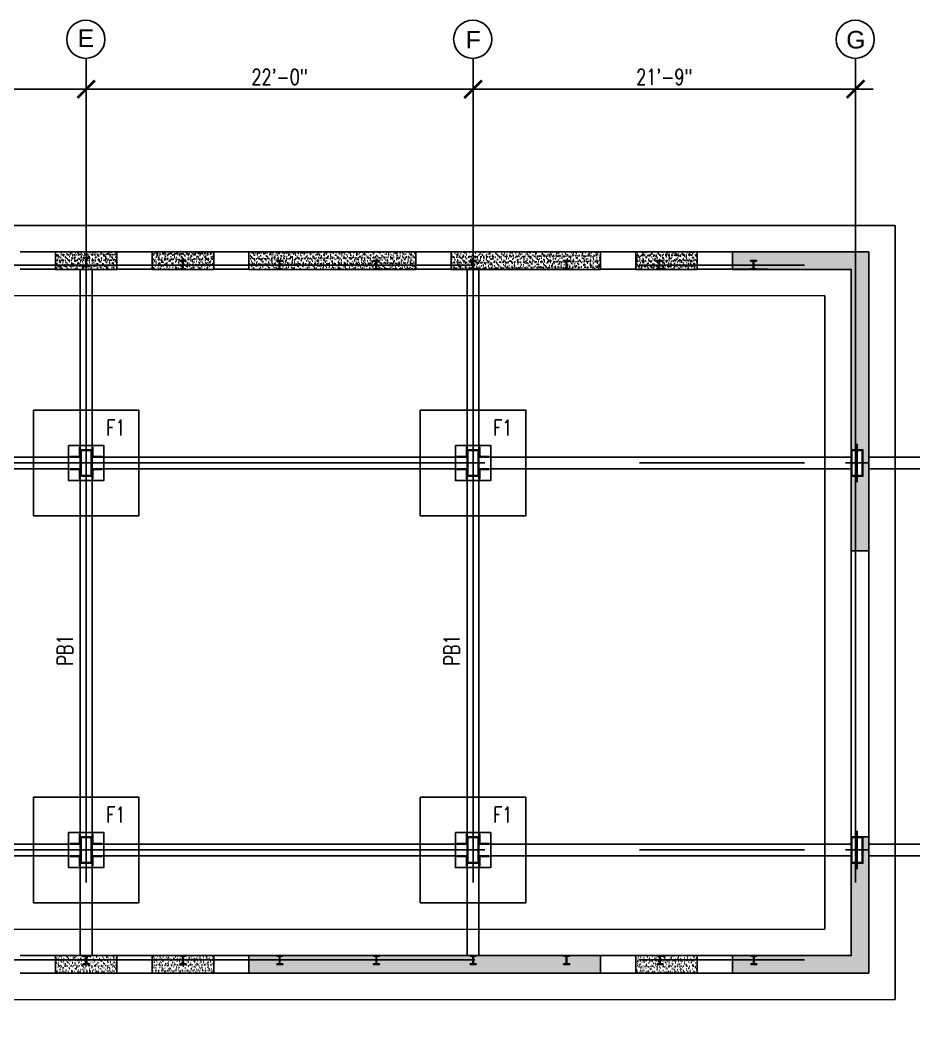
# Model space of a CAD drawing. Header units: inches. Extents: x 41285 to 57578, y -189 to 12305.
# Drawn here: x 48657 to 49267, y 10349 to 11039 of the extents above; entities that cross this region are included whole.
import ezdxf
from ezdxf.enums import TextEntityAlignment as Align

# ---------------------------------------------------------------- set-up
doc = ezdxf.new("R2010")
doc.units = ezdxf.units.IN
doc.header["$LTSCALE"] = 30
doc.header["$MEASUREMENT"] = 0
doc.linetypes.add('CENTER', pattern=[2, 1.25, -0.25, 0.25, -0.25])
for name, color, linetype in [('A-HATCH RCC', 8, 'Continuous'), ('A-TEXT-P', 242, 'Continuous'), ('A-WALL-RAMPED EARTH', 4, 'Continuous'), ('COLUMN', 6, 'Continuous'), ('GC', 3, 'Continuous'), ('Grid line', 1, 'CENTER'), ('GT', 4, 'Continuous'), ('HATCH', 253, 'Continuous'), ('L', 2, 'Continuous'), ('N-DIM-Z', 126, 'Continuous'), ('WALL', 7, 'Continuous')]:
    doc.layers.add(name, color=color, linetype=linetype)
doc.styles.add('3-32', font='simplex.shx', dxfattribs={"width": 0.75, "height": 10.6666})
doc.styles.add('dim', font='arial.ttf')
doc.dimstyles.new('3-32', dxfattribs={"dimtxt": 10.666667, "dimasz": 12, "dimexe": 12, "dimexo": 4, "dimgap": 2, "dimtad": 1, "dimdec": 4, "dimzin": 3, "dimdsep": 46, "dimlunit": 4, "dimtxsty": '3-32', "dimblk": 'ARCHTICK', "dimcen": 0.046875, "dimdle": 12, "dimclrd": 1, "dimclre": 1, "dimclrt": 2, "dimadec": 0, "dimazin": 0, "dimtfac": 0.75, "dimtdec": 4, "dimtmove": 2, "dimatfit": 3, "dimldrblk": 'ARCHTICK', "dimfxl": 0, "dimfrac": 1, "dimtolj": 1, "dimtzin": 0, "dimlwd": -1, "dimlwe": -1, "dimarcsym": 0})
pattern_1 = [(30.5, (-6992.316, 0), (0.2584454, 2.88020771), [0, -2.28, 0, -2.55, 0, -2.4375]), (0.5, (-6992.316, 0), (3.15077722, 3.87814304), [0, -1.23, 0, -2.055, 0, -0.7875]), (320.5, (-6994.1473, 0.2248), (4.63742878, -0.56085233), [0, -0.75, 0, -2.7, 0, -3.525]), (310.5, (-6994.1473, 0.225), (4.6360217, 0.75716824), [0, -0.375, 0, -1.77, 0, -2.025])]
pattern_2 = [(45, (0, 0), (-0.265165, 0.265165), [])]

# ---------------------------------------------------------------- blocks, each defined once
blk = doc.blocks.new('_ARCHTICK')
at = {"color": 0, "linetype": 'ByBlock', "const_width": 0.15}
blk.add_lwpolyline([(-0.5, -0.5), (0.5, 0.5)], dxfattribs=at)
blk = doc.blocks.new('*D241')
at = {"layer": 'DEFPOINTS', "color": 0, "transparency": 16777216}
for p in [(48701.87, 10991.79), (48437.87, 10950.28), (48701.87, 10950.28)]:
    blk.add_point(p, dxfattribs=at)
at = {"layer": 'N-DIM-Z', "color": 1, "transparency": 16777216}
for p, q in [((48437.87, 10954.28), (48437.87, 11003.79)), ((48701.87, 10954.28), (48701.87, 11003.79)), ((48425.87, 10991.79), (48713.87, 10991.79))]:
    blk.add_line(p, q, dxfattribs=at)
at = {"layer": 'N-DIM-Z', "color": 1, "transparency": 16777216, "xscale": 12, "yscale": 12, "zscale": 12, "rotation": 180}
blk.add_blockref('_ARCHTICK', (48437.87, 10991.79), dxfattribs=at)
at = {"layer": 'N-DIM-Z', "color": 1, "transparency": 16777216, "xscale": 12, "yscale": 12, "zscale": 12}
blk.add_blockref('_ARCHTICK', (48701.87, 10991.79), dxfattribs=at)
at = {"layer": 'N-DIM-Z', "color": 2, "transparency": 16777216, "insert": (48569.87, 11000.14), "char_height": 10.667, "attachment_point": 5, "style": '3-32'}
blk.add_mtext('\\A1;22\'-0"', dxfattribs=at)
blk = doc.blocks.new('*D242')
at = {"layer": 'DEFPOINTS', "color": 0, "transparency": 16777216}
for p in [(48965.87, 10991.79), (48701.87, 10950.28), (48965.87, 10950.28)]:
    blk.add_point(p, dxfattribs=at)
at = {"layer": 'N-DIM-Z', "color": 1, "transparency": 16777216}
for p, q in [((48701.87, 10954.28), (48701.87, 11003.79)), ((48965.87, 10954.28), (48965.87, 11003.79)), ((48689.87, 10991.79), (48977.87, 10991.79))]:
    blk.add_line(p, q, dxfattribs=at)
at = {"layer": 'N-DIM-Z', "color": 1, "transparency": 16777216, "xscale": 12, "yscale": 12, "zscale": 12, "rotation": 180}
blk.add_blockref('_ARCHTICK', (48701.87, 10991.79), dxfattribs=at)
at = {"layer": 'N-DIM-Z', "color": 1, "transparency": 16777216, "xscale": 12, "yscale": 12, "zscale": 12}
blk.add_blockref('_ARCHTICK', (48965.87, 10991.79), dxfattribs=at)
at = {"layer": 'N-DIM-Z', "color": 2, "transparency": 16777216, "insert": (48833.87, 11000.14), "char_height": 10.667, "attachment_point": 5, "style": '3-32'}
blk.add_mtext('\\A1;22\'-0"', dxfattribs=at)
blk = doc.blocks.new('*D243')
at = {"layer": 'DEFPOINTS', "color": 0, "transparency": 16777216}
for p in [(49226.87, 10991.79), (48965.87, 10950.28), (49226.87, 10950.28)]:
    blk.add_point(p, dxfattribs=at)
at = {"layer": 'N-DIM-Z', "color": 1, "transparency": 16777216}
for p, q in [((48965.87, 10954.28), (48965.87, 11003.79)), ((49226.87, 10954.28), (49226.87, 11003.79)), ((48953.87, 10991.79), (49238.87, 10991.79))]:
    blk.add_line(p, q, dxfattribs=at)
at = {"layer": 'N-DIM-Z', "color": 1, "transparency": 16777216, "xscale": 12, "yscale": 12, "zscale": 12, "rotation": 180}
blk.add_blockref('_ARCHTICK', (48965.87, 10991.79), dxfattribs=at)
at = {"layer": 'N-DIM-Z', "color": 1, "transparency": 16777216, "xscale": 12, "yscale": 12, "zscale": 12}
blk.add_blockref('_ARCHTICK', (49226.87, 10991.79), dxfattribs=at)
at = {"layer": 'N-DIM-Z', "color": 2, "transparency": 16777216, "insert": (49096.37, 11000.14), "char_height": 10.667, "attachment_point": 5, "style": '3-32'}
blk.add_mtext('\\A1;21\'-9"', dxfattribs=at)
blk = doc.blocks.new('A$C77EE556A')
at = {"layer": 'HATCH'}
h = blk.add_hatch(dxfattribs=at)
h.set_pattern_fill('_USER', color=1, scale=0.375, angle=45, style=0, pattern_type=0)
h.set_pattern_definition(pattern_2)
h.paths.add_polyline_path([(0.5, -0.5), (0.5, -17.5), (7.5, -17.5), (7.5, -0.5)], flags=16)
h.paths.add_polyline_path([(0, 0), (0, -18), (8, -18), (8, 0)])
at = {"layer": 'COLUMN'}
blk.add_lwpolyline([(0, 0), (0, -18), (8, -18), (8, 0), (0, 0)], dxfattribs=at)
blk.add_lwpolyline([(0.5, -0.5), (0.5, -17.5), (7.5, -17.5), (7.5, -0.5)], close=True, dxfattribs=at)
at = {"layer": 'Grid line'}
for p, q in [((4, -22), (4, 4)), ((-4, -9), (12, -9))]:
    blk.add_line(p, q, dxfattribs=at)
blk = doc.blocks.new('A$C48294E53')
at = {"layer": 'COLUMN', "color": 4}
blk.add_lwpolyline([(2.19, 7.62), (3.63, 7.62, -0.414214), (3.81, 7.44), (3.81, 2.53, -0.414214), (3.63, 2.35), (2.19, 2.35, 0.414214), (2, 2.16), (2, 1.97), (6.19, 1.97), (6.19, 2.16, 0.414214), (6, 2.35), (4.37, 2.35, -0.414214), (4.19, 2.53), (4.19, 7.44, -0.414214), (4.37, 7.62), (6, 7.62, 0.414214), (6.19, 7.81), (6.19, 8), (2, 8), (2, 7.81, 0.414214)], format="xyb", close=True, dxfattribs=at)
blk = doc.blocks.new('A$C0EAF4FF9')
at = {"layer": 'Grid line'}
h = blk.add_hatch(dxfattribs=at)
h.set_pattern_fill('_USER', color=256, scale=0.25, angle=45, style=0, pattern_type=0)
h.set_pattern_definition([(45, (0, 0), (-0.176777, 0.176777), [])])
edge = h.paths.add_edge_path()
edge.add_line((2.19, 7.72), (3.63, 7.72))
edge.add_arc((3.63, 7.53), 0.188, 0, 90, ccw=False)
edge.add_line((3.81, 7.53), (3.81, 2.62))
edge.add_arc((3.63, 2.62), 0.188, -90, 0, ccw=False)
edge.add_line((3.63, 2.44), (2.19, 2.44))
edge.add_arc((2.19, 2.25), 0.187, 90, 180)
edge.add_line((2, 2.25), (2, 2.06))
edge.add_line((2, 2.06), (6.19, 2.06))
edge.add_line((6.19, 2.06), (6.19, 2.25))
edge.add_arc((6, 2.25), 0.188, 0, 90)
edge.add_line((6, 2.44), (4.37, 2.44))
edge.add_arc((4.37, 2.62), 0.188, 180, 270, ccw=False)
edge.add_line((4.19, 2.62), (4.19, 7.53))
edge.add_arc((4.37, 7.53), 0.188, 90, 180, ccw=False)
edge.add_line((4.37, 7.72), (6, 7.72))
edge.add_arc((6, 7.9), 0.187, 270, 360)
edge.add_line((6.19, 7.9), (6.19, 8.09))
edge.add_line((6.19, 8.09), (2, 8.09))
edge.add_line((2, 8.09), (2, 7.9))
edge.add_arc((2.19, 7.9), 0.188, 180, 270)
blk.add_blockref('A$C48294E53', (0, 0.09), dxfattribs=at)
blk = doc.blocks.new('A$C56BC41D7')
at = {"layer": 'HATCH'}
h = blk.add_hatch(dxfattribs=at)
h.set_pattern_fill('_USER', color=1, scale=0.375, angle=45, style=0, pattern_type=0)
h.set_pattern_definition(pattern_2)
edge = h.paths.add_edge_path()
edge.add_line((0.5, 6.75), (0.5, 0.75))
edge.add_arc((0.75, 0.75), 0.25, 180, 270)
edge.add_line((0.75, 0.5), (6.75, 0.5))
edge.add_arc((6.75, 0.25), 0.25, 0, 90, ccw=False)
edge.add_line((7, 0.25), (7, 0))
edge.add_line((7, 0), (0, 0))
edge.add_line((0, 0), (0, 7))
edge.add_line((0, 7), (0.25, 7))
edge.add_arc((0.25, 6.75), 0.25, 0, 90, ccw=False)
at = {"layer": 'COLUMN', "color": 4}
blk.add_lwpolyline([(0, 0), (0, 7), (0.25, 7, -0.414214), (0.5, 6.75), (0.5, 0.75, 0.414214), (0.75, 0.5), (6.75, 0.5, -0.414214), (7, 0.25), (7, 0)], format="xyb", close=True, dxfattribs=at)
blk = doc.blocks.new('A$C0E0D12C3')
at = {"layer": 'Grid line', "color": 4, "xscale": -1}
blk.add_blockref('A$C56BC41D7', (-4, 4), dxfattribs=at)
at = {"layer": 'Grid line'}
blk.add_blockref('A$C77EE556A', (-4, 9), dxfattribs=at)
at = {"layer": 'Grid line', "color": 4}
blk.add_blockref('A$C56BC41D7', (4, 4), dxfattribs=at)
at = {"layer": 'Grid line', "color": 4, "rotation": 180}
blk.add_blockref('A$C56BC41D7', (-4, -4), dxfattribs=at)
at = {"layer": 'Grid line', "color": 4, "xscale": -1, "rotation": 180}
blk.add_blockref('A$C56BC41D7', (4, -4), dxfattribs=at)

msp = doc.modelspace()

# ---------------------------------------------------------------- hatches: boundary and pattern name
at = {"layer": 'A-HATCH RCC'}
h = msp.add_hatch(dxfattribs=at)
h.set_pattern_fill('AR-SAND,_O', color=8, scale=1.5, angle=353, double=1)
h.set_pattern_definition(pattern_1)
h.paths.add_polyline_path([(48722.87407969, 10868.79055706), (48722.87407969, 10880.79055706), (48680.87407969, 10880.79055706), (48680.87407969, 10868.79055706)])
h = msp.add_hatch(dxfattribs=at)
h.set_pattern_fill('AR-SAND,_O', color=8, scale=1.5, angle=353, double=1)
h.set_pattern_definition(pattern_1)
h.paths.add_polyline_path([(48788.87407969, 10868.79055706), (48788.87407969, 10880.79055706), (48746.87407969, 10880.79055706), (48746.87407969, 10868.79055706)])
h = msp.add_hatch(dxfattribs=at)
h.set_pattern_fill('AR-SAND,_O', color=8, scale=1.5, angle=353, double=1)
h.set_pattern_definition(pattern_1)
h.paths.add_polyline_path([(48926.87407969, 10875.79055706), (48926.87407969, 10880.79055706), (48812.87407969, 10880.79055706), (48812.87407969, 10868.79055706), (48926.87407969, 10868.79055706)])
h = msp.add_hatch(dxfattribs=at)
h.set_pattern_fill('AR-SAND,_O', color=8, scale=1.5, angle=353, double=1)
h.set_pattern_definition(pattern_1)
h.paths.add_polyline_path([(48950.87407969, 10880.79055706), (49052.87407969, 10880.79055706), (49052.87407969, 10868.79055706), (48950.87407969, 10868.79055706), (48950.87407969, 10875.79055706)])
h = msp.add_hatch(dxfattribs=at)
h.set_pattern_fill('AR-SAND,_O', color=8, scale=1.5, angle=353, double=1)
h.set_pattern_definition(pattern_1)
h.paths.add_polyline_path([(49118.87407969, 10868.79055706), (49118.87407969, 10880.79055706), (49076.87407969, 10880.79055706), (49076.87407969, 10868.79055706)])
h = msp.add_hatch(dxfattribs=at)
h.set_pattern_fill('AR-SAND,_O', color=8, scale=1.5, angle=353, double=1)
h.set_pattern_definition(pattern_1)
h.paths.add_polyline_path([(49223.87407969, 10727.79055706), (49231.87407969, 10727.79055706), (49231.87407969, 10745.79055706), (49223.87407969, 10745.79055706), (49223.87407969, 10868.79055706), (49142.87407969, 10868.79055706), (49142.87407969, 10880.79055706), (49235.87407969, 10880.79055706), (49235.87407969, 10676.79055706), (49223.87407969, 10676.79055706)])
h = msp.add_hatch(dxfattribs=at)
h.set_pattern_fill('AR-SAND,_O', color=8, scale=1.5, angle=353, double=1)
h.set_pattern_definition(pattern_1)
h.paths.add_polyline_path([(49231.87407969, 10481.79055706), (49231.87407969, 10463.79055706), (49223.87407969, 10463.79055706), (49223.87407969, 10400.79055706), (49142.87407969, 10400.79055706), (49142.87407969, 10388.79055706), (49235.87407969, 10388.79055706), (49235.87407969, 10481.79055706)])
h = msp.add_hatch(dxfattribs=at)
h.set_pattern_fill('AR-SAND,_O', color=8, scale=1.5, angle=353, double=1)
h.set_pattern_definition(pattern_1)
h.paths.add_polyline_path([(48722.87407969, 10388.79055706), (48722.87407969, 10400.79055706), (48680.87407969, 10400.79055706), (48680.87407969, 10388.79055706)])
h = msp.add_hatch(dxfattribs=at)
h.set_pattern_fill('AR-SAND,_O', color=8, scale=1.5, angle=353, double=1)
h.set_pattern_definition(pattern_1)
h.paths.add_polyline_path([(48788.87407969, 10388.79055706), (48788.87407969, 10400.79055706), (48746.87407969, 10400.79055706), (48746.87407969, 10388.79055706)])
h = msp.add_hatch(dxfattribs=at)
h.set_pattern_fill('AR-SAND,_O', color=8, scale=1.5, angle=353, double=1)
h.set_pattern_definition(pattern_1)
h.paths.add_polyline_path([(49052.87407969, 10388.79055706), (49052.87407969, 10400.79055706), (48812.87407969, 10400.79055706), (48812.87407969, 10388.79055706)])
h = msp.add_hatch(dxfattribs=at)
h.set_pattern_fill('AR-SAND,_O', color=8, scale=1.5, angle=353, double=1)
h.set_pattern_definition(pattern_1)
h.paths.add_polyline_path([(49118.87407969, 10388.79055706), (49118.87407969, 10400.79055706), (49076.87407969, 10400.79055706), (49076.87407969, 10388.79055706)])

# ---------------------------------------------------------------- linework, layer by layer
at = {"layer": 'A-WALL-RAMPED EARTH'}
for points in [[(48722.87407969, 10868.79055706), (48722.87407969, 10880.79055706), (48680.87407969, 10880.79055706), (48680.87407969, 10868.79055706)], [(48788.87407969, 10868.79055706), (48788.87407969, 10880.79055706), (48746.87407969, 10880.79055706), (48746.87407969, 10868.79055706)], [(48926.87407969, 10880.79055706), (48812.87407969, 10880.79055706), (48812.87407969, 10868.79055706), (48926.87407969, 10868.79055706), (48926.87407969, 10875.79055706)], [(48950.87407969, 10880.79055706), (49052.87407969, 10880.79055706), (49052.87407969, 10868.79055706), (48950.87407969, 10868.79055706), (48950.87407969, 10875.79055706)], [(49118.87407969, 10868.79055706), (49118.87407969, 10880.79055706), (49076.87407969, 10880.79055706), (49076.87407969, 10868.79055706)], [(48722.87407969, 10388.79055706), (48722.87407969, 10400.79055706), (48680.87407969, 10400.79055706), (48680.87407969, 10388.79055706)], [(48788.87407969, 10388.79055706), (48788.87407969, 10400.79055706), (48746.87407969, 10400.79055706), (48746.87407969, 10388.79055706)], [(49052.87407969, 10388.79055706), (49052.87407969, 10400.79055706), (48812.87407969, 10400.79055706), (48812.87407969, 10388.79055706)], [(49118.87407969, 10388.79055706), (49118.87407969, 10400.79055706), (49076.87407969, 10400.79055706), (49076.87407969, 10388.79055706)]]:
    msp.add_lwpolyline(points, close=True, dxfattribs=at)
for points in [[(49223.87407969, 10727.79055706), (49231.87407969, 10727.79055706), (49231.87407969, 10745.79055706), (49223.87407969, 10745.79055706), (49223.87407969, 10868.79055706), (49142.87407969, 10868.79055706), (49142.87407969, 10880.79055706), (49235.87407969, 10880.79055706), (49235.87407969, 10676.79055706), (49223.87407969, 10676.79055706), (49223.87407969, 10727.79055706)], [(49223.87407969, 10727.79055706), (49223.87407969, 10745.79055706)], [(49231.87407969, 10481.79055706), (49231.87407969, 10463.79055706), (49223.87407969, 10463.79055706), (49223.87407969, 10400.79055706), (49142.87407969, 10400.79055706), (49142.87407969, 10388.79055706), (49235.87407969, 10388.79055706), (49235.87407969, 10481.79055706), (49231.87407969, 10481.79055706)], [(49231.87407969, 10481.79055706), (49223.87407969, 10481.79055706), (49223.87407969, 10463.79055706)], [(49231.87407969, 10481.79055706), (49231.87407969, 10463.79055706), (49223.87407969, 10463.79055706)]]:
    msp.add_lwpolyline(points, dxfattribs=at)
at = {"layer": 'GC'}
for centre in [(48701.61409967, 11025.80711521), (48965.61409967, 11025.80711521), (49226.61409967, 11025.80711521)]:
    msp.add_circle(centre, 13, dxfattribs=at)
at = {"layer": 'Grid line', "ltscale": 15}
for p, q in [((48701.87407969, 11013.08804793), (48701.87407969, 10348.79055706)), ((48965.87407969, 11013.08804793), (48965.87407969, 10348.79055706)), ((49226.87407969, 11013.08804793), (49226.87407969, 10348.79055706)), ((47504.53652627, 10871.79055706), (49681.42451169, 10871.79055706)), ((47504.53652627, 10736.79055706), (49625.50568077, 10736.79055706)), ((47504.53652627, 10472.79055706), (49516.1533003, 10472.79055706)), ((47504.53652627, 10397.79055706), (49485.08728312, 10397.79055706))]:
    msp.add_line(p, q, dxfattribs=at)
at = {"layer": 'L', "color": 2}
for p, q in [((48656.87407969, 10880.90348073), (48680.87407969, 10880.90348073)), ((48722.87407969, 10880.90348073), (48746.87407969, 10880.90348073)), ((48788.87407969, 10880.90348073), (48812.87407969, 10880.90348073)), ((48926.87407969, 10880.90348073), (48950.87407969, 10880.90348073)), ((49052.87407969, 10880.90348073), (49076.87407969, 10880.90348073)), ((49118.87407969, 10880.90348073), (49142.87407969, 10880.90348073)), ((49142.87407969, 10880.90348073), (49166.87407969, 10880.90348073)), ((48656.87407969, 10868.90348073), (48680.87407969, 10868.90348073)), ((48722.87407969, 10868.90348073), (48746.87407969, 10868.90348073)), ((48788.87407969, 10868.90348073), (48812.87407969, 10868.90348073)), ((48926.87407969, 10868.90348073), (48950.87407969, 10868.90348073)), ((49052.87407969, 10868.90348073), (49076.87407969, 10868.90348073)), ((49118.87407969, 10868.90348073), (49142.87407969, 10868.90348073)), ((49142.87407969, 10868.90348073), (49166.87407969, 10868.90348073)), ((49223.87407969, 10676.79055706), (49223.87407969, 10480.79055706)), ((49235.87407969, 10676.79055706), (49235.87407969, 10478.79055706)), ((48656.87407969, 10400.79055706), (48680.87407969, 10400.79055706)), ((48722.87407969, 10400.79055706), (48746.87407969, 10400.79055706)), ((48788.87407969, 10400.79055706), (48812.87407969, 10400.79055706)), ((49052.87407969, 10400.79055706), (49076.87407969, 10400.79055706)), ((49118.87407969, 10400.79055706), (49142.87407969, 10400.79055706)), ((48656.87407969, 10388.79055706), (48680.87407969, 10388.79055706)), ((48722.87407969, 10388.79055706), (48746.87407969, 10388.79055706)), ((48788.87407969, 10388.79055706), (48812.87407969, 10388.79055706)), ((49052.87407969, 10388.79055706), (49076.87407969, 10388.79055706)), ((49118.87407969, 10388.79055706), (49142.87407969, 10388.79055706))]:
    msp.add_line(p, q, dxfattribs=at)
at = {"layer": 'WALL', "color": 3}
for p, q in [((49253.87407969, 10898.79055706), (47621.87407969, 10898.79055706)), ((49253.87407969, 10370.75745703), (49253.87407969, 10898.79055706)), ((48697.87407969, 10748.79055706), (48697.87407969, 10868.79055706)), ((48705.87407969, 10748.79055706), (48705.87407969, 10868.79055706)), ((48961.87407969, 10748.79055706), (48961.87407969, 10868.79055706)), ((48969.87407969, 10748.79055706), (48969.87407969, 10868.79055706)), ((47669.37407969, 10851.28927285), (49205.87385024, 10850.796331)), ((49205.87385024, 10850.796331), (49205.86834164, 10418.78481818)), ((48689.87407969, 10740.79055706), (48443.37407969, 10740.79055706)), ((48953.87407969, 10740.79055706), (48707.37407969, 10740.79055706)), ((49223.87407969, 10740.79055706), (48977.87407969, 10740.79055706)), ((49458.48027697, 10740.79055706), (49235.87407969, 10740.79055706)), ((48689.87407969, 10732.79055707), (48443.37407969, 10732.79055707)), ((48953.87407969, 10732.79055707), (48707.37407969, 10732.79055707)), ((49223.87407969, 10732.79055707), (48977.87407969, 10732.79055707)), ((49455.16656847, 10732.79055707), (49235.87407969, 10732.79055707)), ((48697.87407969, 10484.79055706), (48697.87407969, 10724.79055706)), ((48705.87407969, 10484.79055706), (48705.87407969, 10724.79055706)), ((48961.87407969, 10484.79055706), (48961.87407969, 10724.79055706)), ((48969.87407969, 10484.79055706), (48969.87407969, 10724.79055706)), ((48689.87407969, 10476.79055706), (48443.37407969, 10476.79055706)), ((48953.87407969, 10476.79055706), (48707.37407969, 10476.79055706)), ((49223.87407969, 10476.79055706), (48977.87407969, 10476.79055706)), ((49349.1278965, 10476.79055706), (49235.87407969, 10476.79055706)), ((48689.87407969, 10468.79055707), (48443.37407969, 10468.79055707)), ((48953.87407969, 10468.79055706), (48707.37407969, 10468.79055706)), ((49223.87407969, 10468.79055706), (48977.87407969, 10468.79055706)), ((49345.81418801, 10468.79055706), (49235.87407969, 10468.79055706)), ((48697.87407969, 10400.79055706), (48697.87407969, 10460.79055706)), ((48705.87407969, 10400.79055706), (48705.87407969, 10460.79055706)), ((48961.87407969, 10400.79055706), (48961.87407969, 10460.79055706)), ((48969.87407969, 10400.79055706), (48969.87407969, 10460.79055706)), ((47669.37407969, 10418.29502084), (49205.86834164, 10418.78481818)), ((47719.51927983, 10370.32758833), (49253.87407969, 10370.75745703))]:
    msp.add_line(p, q, dxfattribs=at)
for points in [[(48665.87407969, 10700.79055706), (48737.87407969, 10700.79055706), (48737.87407969, 10772.79055706), (48665.87407969, 10772.79055706)], [(48929.87407969, 10700.79055706), (49001.87407969, 10700.79055706), (49001.87407969, 10772.79055706), (48929.87407969, 10772.79055706)], [(48689.87407969, 10748.79055706), (48689.87407969, 10724.79055706), (48713.87407969, 10724.79055706), (48713.87407969, 10748.79055706)], [(48953.87407969, 10748.79055707), (48953.87407969, 10724.79055707), (48977.87407969, 10724.79055707), (48977.87407969, 10748.79055707)], [(48665.87407969, 10436.79055706), (48737.87407969, 10436.79055706), (48737.87407969, 10508.79055706), (48665.87407969, 10508.79055706)], [(48929.87407969, 10436.79055706), (49001.87407969, 10436.79055706), (49001.87407969, 10508.79055706), (48929.87407969, 10508.79055706)], [(48689.87407969, 10484.79055706), (48689.87407969, 10460.79055706), (48713.87407969, 10460.79055706), (48713.87407969, 10484.79055706)], [(48953.87407969, 10484.79055706), (48953.87407969, 10460.79055706), (48977.87407969, 10460.79055706), (48977.87407969, 10484.79055706)]]:
    msp.add_lwpolyline(points, close=True, dxfattribs=at)

# ---------------------------------------------------------------- block references
at = {"layer": 'Grid line'}
for name, p in [('A$C0EAF4FF9', (48697.87407969, 10868.70009554)), ('A$C0EAF4FF9', (48763.78032969, 10866.73009554)), ('A$C0EAF4FF9', (48829.78032969, 10866.73009554)), ('A$C0EAF4FF9', (48895.78032969, 10866.73009554)), ('A$C0EAF4FF9', (48961.78032969, 10866.73009554)), ('A$C0EAF4FF9', (49025.53032969, 10866.73009554)), ('A$C0EAF4FF9', (49088.93784319, 10866.73009554)), ('A$C0EAF4FF9', (49153.16376064, 10866.73009554)), ('A$C77EE556A', (48697.87407969, 10745.79055706)), ('A$C77EE556A', (48961.87407969, 10745.79055706)), ('A$C77EE556A', (49223.87407969, 10745.79055706)), ('A$C77EE556A', (49223.87407969, 10481.79055706)), ('A$C0EAF4FF9', (48697.87407969, 10392.70009554)), ('A$C0EAF4FF9', (48763.87407969, 10392.70009554)), ('A$C0EAF4FF9', (48829.87407969, 10392.70009554)), ('A$C0EAF4FF9', (48895.87407969, 10392.70009554)), ('A$C0EAF4FF9', (48961.87407969, 10392.70009554)), ('A$C0EAF4FF9', (49025.62407969, 10392.70009554)), ('A$C0EAF4FF9', (49089.37407969, 10392.70009554)), ('A$C0EAF4FF9', (49153.40378192, 10392.70009554))]:
    msp.add_blockref(name, p, dxfattribs=at)
at = {"layer": 'Grid line', "color": 4}
for p in [(48701.87407969, 10736.79055707), (48965.87407969, 10736.79055707), (48701.87407969, 10472.79055706), (48965.87407969, 10472.79055706)]:
    msp.add_blockref('A$C0E0D12C3', p, dxfattribs=at)

# ---------------------------------------------------------------- texts
at = {"layer": 'A-TEXT-P', "color": 2, "char_height": 10.6666, "attachment_point": 1, "rotation": 90, "style": '3-32'}
for insert in [(48682.00755494, 10598.50833839), (48946.00755494, 10598.50833839)]:
    msp.add_mtext_dynamic_manual_height_columns('\\A1;PB1', width=117.5719323944, gutter_width=30, heights=[0], dxfattribs=dict(at, insert=insert))
at = {"layer": 'GT', "color": 4, "style": 'dim'}
for s, p in [('E', (48701.67284024, 11026.54456969)), ('F', (48966.02786715, 11025.52763539)), ('G', (49227.02786715, 11025.52763539))]:
    msp.add_text(s, height=12, dxfattribs=at).set_placement(p, align=Align.MIDDLE_CENTER)
at = {"layer": 'WALL', "color": 3, "char_height": 10.6666, "attachment_point": 5, "style": '3-32'}
for insert in [(48722.13144113, 10760.81169478), (48986.13144113, 10760.81169478), (48722.13144113, 10496.81169478), (48986.13144113, 10496.81169478)]:
    msp.add_mtext('\\A1;F1', dxfattribs=dict(at, insert=insert))

# ---------------------------------------------------------------- dimensions: what is measured, and where the dimension line sits
at = {"layer": 'N-DIM-Z'}
for base, p1, p2, picture, middle in [((48701.87407969, 10991.79055706), (48437.87407969, 10950.28136439), (48701.87407969, 10950.28136439), '*D241', (48569.87407969, 11000.13972373)), ((48965.87407969, 10991.79055706), (48701.87407969, 10950.28136439), (48965.87407969, 10950.28136439), '*D242', (48833.87407969, 11000.13972373)), ((49226.87407969, 10991.79055706), (48965.87407969, 10950.28136439), (49226.87407969, 10950.28136439), '*D243', (49096.37407969, 11000.13972373))]:
    dim = msp.add_linear_dim(base=base, p1=p1, p2=p2, angle=180, dimstyle='3-32', dxfattribs=at)
    dim.commit()
    dim.dimension.update_dxf_attribs({"geometry": picture, "text_midpoint": middle})

doc.saveas('drawing.dxf')
